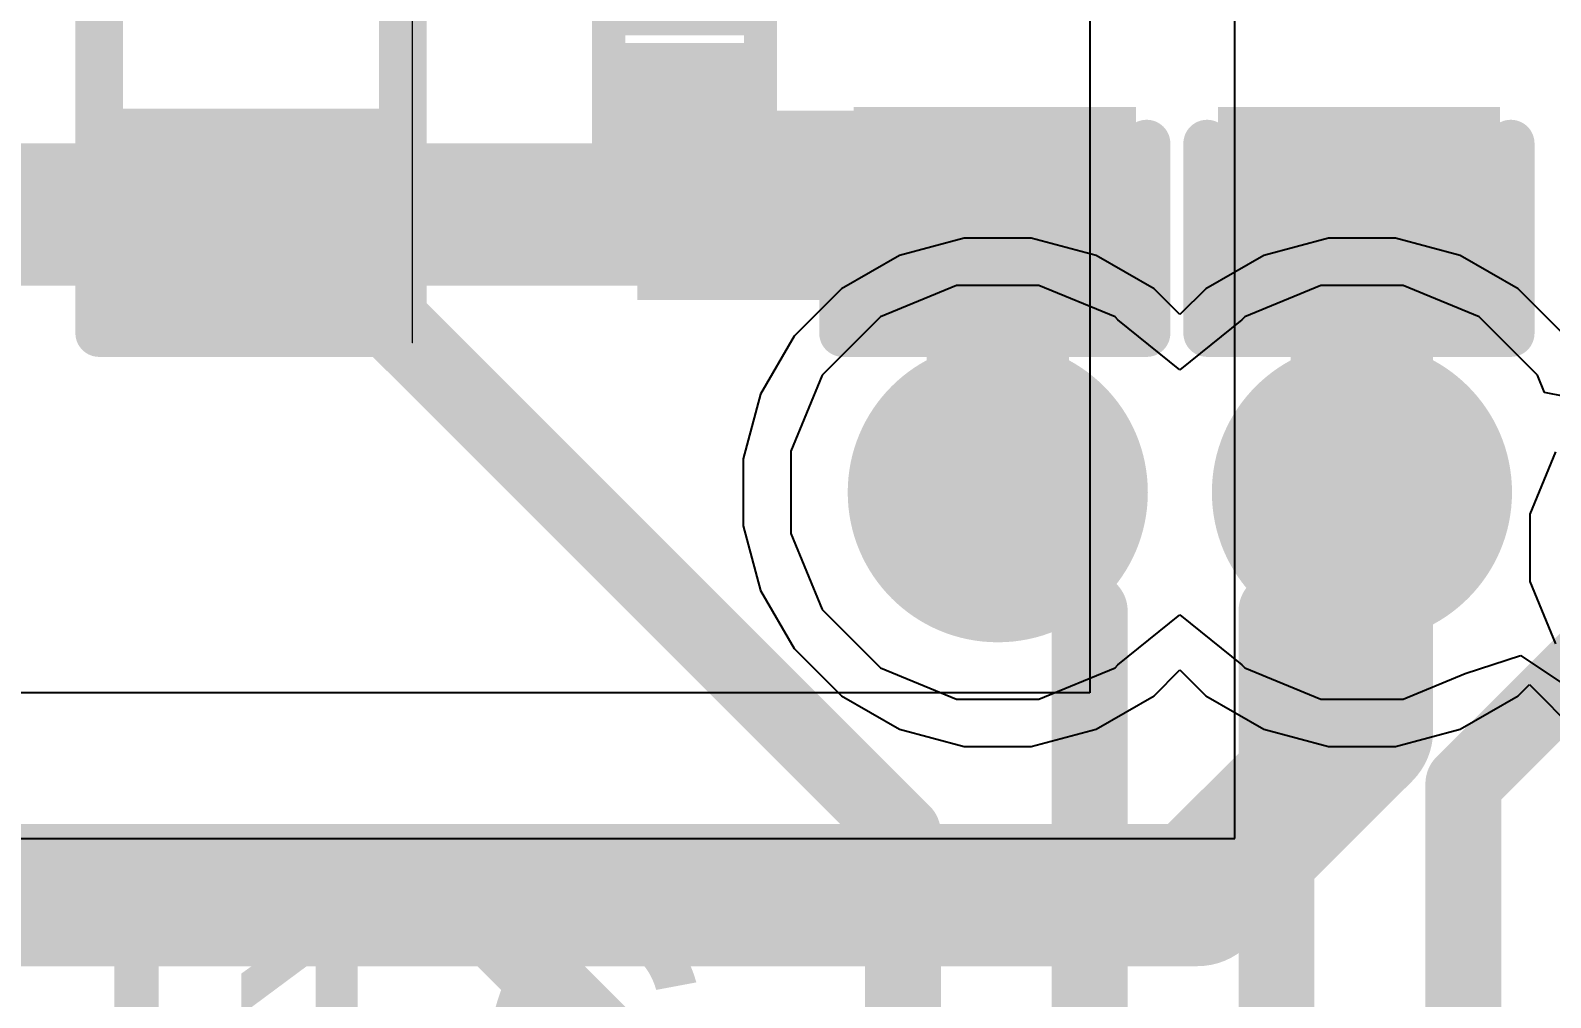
# Model space of a CAD drawing. Header units: inches. Extents: x 0 to 5379, y 0 to 5429.
# Drawn here: x 227.912 to 231.981, y 138.674 to 141.264 of the extents above; entities that cross this region are included whole.
import ezdxf

# ---------------------------------------------------------------- set-up
doc = ezdxf.new("R2010")
doc.units = ezdxf.units.IN
for name, color, linetype in [('Bottom Layer', 5, 'Continuous'), ('Bottom Overlay', 54, 'Continuous'), ('Bottom Paste', 16, 'Continuous'), ('Bottom Solder', 6, 'Continuous'), ('Drill Drawing', 1, 'Continuous'), ('GND01', 16, 'Continuous'), ('GND02', 76, 'Continuous'), ('PWR', 156, 'Continuous'), ('SIG 01', 90, 'Continuous'), ('Top Layer', 1, 'Continuous'), ('Top Overlay', 2, 'Continuous'), ('Top Paste', 8, 'Continuous'), ('Top Solder', 216, 'Continuous'), ('Via Holes', 16, 'Continuous')]:
    doc.layers.add(name, color=color, linetype=linetype)
doc.styles.add('Arial', font='', dxfattribs={"height": 0.2})
doc.styles.get('Arial').set_extended_font_data('Arial')

# ---------------------------------------------------------------- blocks, each defined once
blk = doc.blocks.new('R___0402_430')
at = {"layer": 'Top Layer'}
for points in [[(-0.6985, -0.3175), (-0.6985, 0.3175), (-0.2412999999999999, 0.3175), (-0.2413, -0.3175)], [(0.2412999999999999, -0.3175), (0.2413, 0.3175), (0.6985, 0.3175), (0.6985, -0.3175)]]:
    blk.add_hatch(color=1, dxfattribs=at).paths.add_polyline_path(points)
at = {"layer": 'Top Paste'}
for points in [[(-0.6985, -0.3175), (-0.6985, 0.3175), (-0.2412999999999999, 0.3175), (-0.2413, -0.3175)], [(0.2412999999999999, -0.3175), (0.2413, 0.3175), (0.6985, 0.3175), (0.6985, -0.3175)]]:
    blk.add_hatch(color=8, dxfattribs=at).paths.add_polyline_path(points)
at = {"layer": 'Top Solder'}
for points in [[(-0.75350116, -0.37250116), (-0.75350116, 0.37250116), (-0.1862988399999999, 0.37250116), (-0.18629884, -0.37250116)], [(0.1862988399999999, -0.37250116), (0.18629884, 0.37250116), (0.75350116, 0.37250116), (0.75350116, -0.37250116)]]:
    blk.add_hatch(color=216, dxfattribs=at).paths.add_polyline_path(points)
at = {"layer": 'Top Overlay'}
for points in [[(-0.7874, 0.4064, 0.127, 0.127, 0), (-0.7874, -0.4064, 0.127, 0.127, 0)], [(-0.7874, 0.4064, 0.127, 0.127, 0), (0.7874, 0.4064, 0.127, 0.127, 0)], [(0.7874, 0.4064, 0.127, 0.127, 0), (0.7874, -0.4064, 0.127, 0.127, 0)], [(-0.7874, -0.4064, 0.127, 0.127, 0), (0.7874, -0.4064, 0.127, 0.127, 0)], [(-0.8128, -0.4318, 0.0032258, 0.0032258, 0), (0.8128, -0.4318, 0.0032258, 0.0032258, 0)]]:
    blk.add_lwpolyline(points, format="xyseb", dxfattribs=at)
for points in [[(-0.8191499999999999, 0.4064, 0.0635, 0.0635, 1), (-0.7556499999999999, 0.4064, 0.0635, 0.0635, 1)], [(-0.8191499999999999, 0.4064, 0.0635, 0.0635, 1), (-0.7556499999999999, 0.4064, 0.0635, 0.0635, 1)], [(0.7556499999999999, 0.4064, 0.0635, 0.0635, 1), (0.8191499999999999, 0.4064, 0.0635, 0.0635, 1)], [(0.7556499999999999, 0.4064, 0.0635, 0.0635, 1), (0.8191499999999999, 0.4064, 0.0635, 0.0635, 1)], [(-0.8191499999999999, -0.4064, 0.0635, 0.0635, 1), (-0.7556499999999999, -0.4064, 0.0635, 0.0635, 1)], [(-0.8191499999999999, -0.4064, 0.0635, 0.0635, 1), (-0.7556499999999999, -0.4064, 0.0635, 0.0635, 1)], [(0.7556499999999999, -0.4064, 0.0635, 0.0635, 1), (0.8191499999999999, -0.4064, 0.0635, 0.0635, 1)], [(0.7556499999999999, -0.4064, 0.0635, 0.0635, 1), (0.8191499999999999, -0.4064, 0.0635, 0.0635, 1)], [(-0.81360518, -0.4318, 0.0016129, 0.0016129, 1), (-0.8119948199999999, -0.4318, 0.0016129, 0.0016129, 1)], [(0.8119948199999999, -0.4318, 0.0016129, 0.0016129, 1), (0.81360518, -0.4318, 0.0016129, 0.0016129, 1)]]:
    blk.add_lwpolyline(points, format="xyseb", close=True, dxfattribs=at)
blk = doc.blocks.new('DFN_2_0_3_0_6__864')
at = {"layer": 'Top Layer'}
for points in [[(-0.32999807, -0.12999974), (-0.32999807, 0.12999974), (-0.05999861000000001, 0.12999974), (-0.05999860999999997, -0.12999974)], [(0.06000115000000001, -0.12999974), (0.06000114999999998, 0.12999974), (0.33000061, 0.12999974), (0.33000061, -0.12999974)]]:
    blk.add_hatch(color=1, dxfattribs=at).paths.add_polyline_path(points)
at = {"layer": 'Top Paste'}
for points in [[(-0.32999807, -0.12999974), (-0.32999807, 0.12999974), (-0.05999861000000001, 0.12999974), (-0.05999860999999997, -0.12999974)], [(0.06000115000000001, -0.12999974), (0.06000114999999998, 0.12999974), (0.33000061, 0.12999974), (0.33000061, -0.12999974)]]:
    blk.add_hatch(color=8, dxfattribs=at).paths.add_polyline_path(points)
at = {"layer": 'Top Solder'}
for points in [[(-0.37999797, -0.17999964), (-0.37999797, 0.17999964), (-0.009998710000000037, 0.17999964), (-0.009998709999999963, -0.17999964)], [(0.01000125000000004, -0.17999964), (0.01000124999999996, 0.17999964), (0.38000051, 0.17999964), (0.38000051, -0.17999964)]]:
    blk.add_hatch(color=216, dxfattribs=at).paths.add_polyline_path(points)
at = {"layer": 'Top Overlay'}
for points in [[(-0.40639746, -0.2032, 0.08889999999999999, 0.08889999999999999, 0), (-0.40639746, 0.2032, 0.08889999999999999, 0.08889999999999999, 0)], [(0.4064, 0.2032, 0.08889999999999999, 0.08889999999999999, 0), (-0.40639746, 0.2032, 0.08889999999999999, 0.08889999999999999, 0)], [(0.4064, -0.2032, 0.08889999999999999, 0.08889999999999999, 0), (0.4064, 0.2032, 0.08889999999999999, 0.08889999999999999, 0)], [(0.4064, -0.2032, 0.08889999999999999, 0.08889999999999999, 0), (-0.40639746, -0.2032, 0.08889999999999999, 0.08889999999999999, 0)]]:
    blk.add_lwpolyline(points, format="xyseb", dxfattribs=at)
for points in [[(-0.42862246, 0.2032, 0.04445, 0.04445, 1), (-0.38417246, 0.2032, 0.04445, 0.04445, 1)], [(-0.42862246, 0.2032, 0.04445, 0.04445, 1), (-0.38417246, 0.2032, 0.04445, 0.04445, 1)], [(0.384175, 0.2032, 0.04445, 0.04445, 1), (0.428625, 0.2032, 0.04445, 0.04445, 1)], [(0.384175, 0.2032, 0.04445, 0.04445, 1), (0.428625, 0.2032, 0.04445, 0.04445, 1)], [(-0.42862246, -0.2032, 0.04445, 0.04445, 1), (-0.38417246, -0.2032, 0.04445, 0.04445, 1)], [(-0.42862246, -0.2032, 0.04445, 0.04445, 1), (-0.38417246, -0.2032, 0.04445, 0.04445, 1)], [(0.384175, -0.2032, 0.04445, 0.04445, 1), (0.428625, -0.2032, 0.04445, 0.04445, 1)], [(0.384175, -0.2032, 0.04445, 0.04445, 1), (0.428625, -0.2032, 0.04445, 0.04445, 1)]]:
    blk.add_lwpolyline(points, format="xyseb", close=True, dxfattribs=at)
blk = doc.blocks.new('C___0402_986')
at = {"layer": 'Top Layer'}
for points in [[(-0.6985, -0.3175), (-0.6985, 0.3174999999999999), (-0.2413000000000001, 0.3175), (-0.2412999999999999, -0.3174999999999999)], [(0.2413000000000001, -0.3175), (0.2412999999999999, 0.3174999999999999), (0.6985, 0.3175), (0.6985, -0.3174999999999999)]]:
    blk.add_hatch(color=1, dxfattribs=at).paths.add_polyline_path(points)
at = {"layer": 'Top Paste'}
for points in [[(-0.6985, -0.3175), (-0.6985, 0.3174999999999999), (-0.2413000000000001, 0.3175), (-0.2412999999999999, -0.3174999999999999)], [(0.2413000000000001, -0.3175), (0.2412999999999999, 0.3174999999999999), (0.6985, 0.3175), (0.6985, -0.3174999999999999)]]:
    blk.add_hatch(color=8, dxfattribs=at).paths.add_polyline_path(points)
at = {"layer": 'Top Solder'}
for points in [[(-0.7584998799999999, -0.3774998800000001), (-0.7584998799999999, 0.3774998799999999), (-0.1813001200000001, 0.3774998800000001), (-0.1813001199999999, -0.3774998799999999)], [(0.1813001200000001, -0.3774998800000001), (0.1813001199999999, 0.3774998799999999), (0.7584998799999999, 0.3774998800000001), (0.7584998799999999, -0.3774998799999999)]]:
    blk.add_hatch(color=216, dxfattribs=at).paths.add_polyline_path(points)
at = {"layer": 'Top Overlay'}
for points in [[(-0.2794, 0.4064, 0.127, 0.127, 0), (-0.7874, 0.4064, 0.127, 0.127, 0)], [(-0.7874, -0.4064, 0.127, 0.127, 0), (-0.7874, 0.4064, 0.127, 0.127, 0)], [(0.7874, 0.4064, 0.127, 0.127, 0), (0.2794, 0.4064, 0.127, 0.127, 0)], [(0.7874, -0.4064, 0.127, 0.127, 0), (0.7874, 0.4064, 0.127, 0.127, 0)], [(-0.2794, -0.4064, 0.127, 0.127, 0), (-0.7874, -0.4064, 0.127, 0.127, 0)], [(0.7874, -0.4064, 0.127, 0.127, 0), (0.2794, -0.4064, 0.127, 0.127, 0)]]:
    blk.add_lwpolyline(points, format="xyseb", dxfattribs=at)
for points in [[(-0.8191499999999999, 0.4064, 0.0635, 0.0635, 1), (-0.7556499999999999, 0.4064, 0.0635, 0.0635, 1)], [(-0.8191499999999999, 0.4064, 0.0635, 0.0635, 1), (-0.7556499999999999, 0.4064, 0.0635, 0.0635, 1)], [(-0.31115, 0.4064, 0.0635, 0.0635, 1), (-0.24765, 0.4064, 0.0635, 0.0635, 1)], [(0.24765, 0.4064, 0.0635, 0.0635, 1), (0.31115, 0.4064, 0.0635, 0.0635, 1)], [(0.7556499999999999, 0.4064, 0.0635, 0.0635, 1), (0.8191499999999999, 0.4064, 0.0635, 0.0635, 1)], [(0.7556499999999999, 0.4064, 0.0635, 0.0635, 1), (0.8191499999999999, 0.4064, 0.0635, 0.0635, 1)], [(-0.8191499999999999, -0.4064, 0.0635, 0.0635, 1), (-0.7556499999999999, -0.4064, 0.0635, 0.0635, 1)], [(-0.8191499999999999, -0.4064, 0.0635, 0.0635, 1), (-0.7556499999999999, -0.4064, 0.0635, 0.0635, 1)], [(-0.31115, -0.4064, 0.0635, 0.0635, 1), (-0.24765, -0.4064, 0.0635, 0.0635, 1)], [(0.24765, -0.4064, 0.0635, 0.0635, 1), (0.31115, -0.4064, 0.0635, 0.0635, 1)], [(0.7556499999999999, -0.4064, 0.0635, 0.0635, 1), (0.8191499999999999, -0.4064, 0.0635, 0.0635, 1)], [(0.7556499999999999, -0.4064, 0.0635, 0.0635, 1), (0.8191499999999999, -0.4064, 0.0635, 0.0635, 1)]]:
    blk.add_lwpolyline(points, format="xyseb", close=True, dxfattribs=at)
blk = doc.blocks.new('C___0402_B_987')
at = {"layer": 'Bottom Layer'}
for points in [[(-0.2413, 0.3175), (-0.2412999999999999, -0.3175), (-0.6985, -0.3175), (-0.6985, 0.3175)], [(0.6985, 0.3175), (0.6985, -0.3175), (0.2413, -0.3175), (0.2412999999999999, 0.3175)]]:
    blk.add_hatch(color=5, dxfattribs=at).paths.add_polyline_path(points)
at = {"layer": 'Bottom Paste'}
for points in [[(-0.2413, 0.3175), (-0.2412999999999999, -0.3175), (-0.6985, -0.3175), (-0.6985, 0.3175)], [(0.6985, 0.3175), (0.6985, -0.3175), (0.2413, -0.3175), (0.2412999999999999, 0.3175)]]:
    blk.add_hatch(color=16, dxfattribs=at).paths.add_polyline_path(points)
at = {"layer": 'Bottom Solder'}
for points in [[(-0.18130012, 0.37749988), (-0.18130012, -0.37749988), (-0.7584998799999999, -0.37749988), (-0.7584998799999999, 0.37749988)], [(0.7584998799999999, 0.37749988), (0.7584998799999999, -0.37749988), (0.18130012, -0.37749988), (0.18130012, 0.37749988)]]:
    blk.add_hatch(color=6, dxfattribs=at).paths.add_polyline_path(points)
at = {"layer": 'Bottom Overlay'}
for points in [[(-0.7874, -0.4064, 0.127, 0.127, 0), (-0.7874, 0.4064, 0.127, 0.127, 0)], [(-0.2794, 0.4064, 0.127, 0.127, 0), (-0.7874, 0.4064, 0.127, 0.127, 0)], [(0.7874, 0.4064, 0.127, 0.127, 0), (0.2794, 0.4064, 0.127, 0.127, 0)], [(0.7874, -0.4064, 0.127, 0.127, 0), (0.7874, 0.4064, 0.127, 0.127, 0)], [(-0.2794, -0.4064, 0.127, 0.127, 0), (-0.7874, -0.4064, 0.127, 0.127, 0)], [(0.7874, -0.4064, 0.127, 0.127, 0), (0.2794, -0.4064, 0.127, 0.127, 0)]]:
    blk.add_lwpolyline(points, format="xyseb", dxfattribs=at)
for points in [[(-0.8191499999999999, 0.4064, 0.0635, 0.0635, 1), (-0.7556499999999999, 0.4064, 0.0635, 0.0635, 1)], [(-0.8191499999999999, 0.4064, 0.0635, 0.0635, 1), (-0.7556499999999999, 0.4064, 0.0635, 0.0635, 1)], [(-0.31115, 0.4064, 0.0635, 0.0635, 1), (-0.24765, 0.4064, 0.0635, 0.0635, 1)], [(0.24765, 0.4064, 0.0635, 0.0635, 1), (0.31115, 0.4064, 0.0635, 0.0635, 1)], [(0.7556499999999999, 0.4064, 0.0635, 0.0635, 1), (0.8191499999999999, 0.4064, 0.0635, 0.0635, 1)], [(0.7556499999999999, 0.4064, 0.0635, 0.0635, 1), (0.8191499999999999, 0.4064, 0.0635, 0.0635, 1)], [(-0.8191499999999999, -0.4064, 0.0635, 0.0635, 1), (-0.7556499999999999, -0.4064, 0.0635, 0.0635, 1)], [(-0.8191499999999999, -0.4064, 0.0635, 0.0635, 1), (-0.7556499999999999, -0.4064, 0.0635, 0.0635, 1)], [(-0.31115, -0.4064, 0.0635, 0.0635, 1), (-0.24765, -0.4064, 0.0635, 0.0635, 1)], [(0.24765, -0.4064, 0.0635, 0.0635, 1), (0.31115, -0.4064, 0.0635, 0.0635, 1)], [(0.7556499999999999, -0.4064, 0.0635, 0.0635, 1), (0.8191499999999999, -0.4064, 0.0635, 0.0635, 1)], [(0.7556499999999999, -0.4064, 0.0635, 0.0635, 1), (0.8191499999999999, -0.4064, 0.0635, 0.0635, 1)]]:
    blk.add_lwpolyline(points, format="xyseb", close=True, dxfattribs=at)
blk = doc.blocks.new('C___0402_988')
at = {"layer": 'Top Layer'}
for points in [[(-0.6985, -0.3175), (-0.6985, 0.3174999999999999), (-0.2413000000000001, 0.3175), (-0.2412999999999999, -0.3174999999999999)], [(0.2413000000000001, -0.3175), (0.2412999999999999, 0.3174999999999999), (0.6985, 0.3175), (0.6985, -0.3174999999999999)]]:
    blk.add_hatch(color=1, dxfattribs=at).paths.add_polyline_path(points)
at = {"layer": 'Top Paste'}
for points in [[(-0.6985, -0.3175), (-0.6985, 0.3174999999999999), (-0.2413000000000001, 0.3175), (-0.2412999999999999, -0.3174999999999999)], [(0.2413000000000001, -0.3175), (0.2412999999999999, 0.3174999999999999), (0.6985, 0.3175), (0.6985, -0.3174999999999999)]]:
    blk.add_hatch(color=8, dxfattribs=at).paths.add_polyline_path(points)
at = {"layer": 'Top Solder'}
for points in [[(-0.7584998799999999, -0.3774998800000001), (-0.7584998799999999, 0.3774998799999999), (-0.1813001200000001, 0.3774998800000001), (-0.1813001199999999, -0.3774998799999999)], [(0.1813001200000001, -0.3774998800000001), (0.1813001199999999, 0.3774998799999999), (0.7584998799999999, 0.3774998800000001), (0.7584998799999999, -0.3774998799999999)]]:
    blk.add_hatch(color=216, dxfattribs=at).paths.add_polyline_path(points)
at = {"layer": 'Top Overlay'}
for points in [[(-0.2794, 0.4064, 0.127, 0.127, 0), (-0.7874, 0.4064, 0.127, 0.127, 0)], [(-0.7874, -0.4064, 0.127, 0.127, 0), (-0.7874, 0.4064, 0.127, 0.127, 0)], [(0.7874, 0.4064, 0.127, 0.127, 0), (0.2794, 0.4064, 0.127, 0.127, 0)], [(0.7874, -0.4064, 0.127, 0.127, 0), (0.7874, 0.4064, 0.127, 0.127, 0)], [(-0.2794, -0.4064, 0.127, 0.127, 0), (-0.7874, -0.4064, 0.127, 0.127, 0)], [(0.7874, -0.4064, 0.127, 0.127, 0), (0.2794, -0.4064, 0.127, 0.127, 0)]]:
    blk.add_lwpolyline(points, format="xyseb", dxfattribs=at)
for points in [[(-0.8191499999999999, 0.4064, 0.0635, 0.0635, 1), (-0.7556499999999999, 0.4064, 0.0635, 0.0635, 1)], [(-0.8191499999999999, 0.4064, 0.0635, 0.0635, 1), (-0.7556499999999999, 0.4064, 0.0635, 0.0635, 1)], [(-0.31115, 0.4064, 0.0635, 0.0635, 1), (-0.24765, 0.4064, 0.0635, 0.0635, 1)], [(0.24765, 0.4064, 0.0635, 0.0635, 1), (0.31115, 0.4064, 0.0635, 0.0635, 1)], [(0.7556499999999999, 0.4064, 0.0635, 0.0635, 1), (0.8191499999999999, 0.4064, 0.0635, 0.0635, 1)], [(0.7556499999999999, 0.4064, 0.0635, 0.0635, 1), (0.8191499999999999, 0.4064, 0.0635, 0.0635, 1)], [(-0.8191499999999999, -0.4064, 0.0635, 0.0635, 1), (-0.7556499999999999, -0.4064, 0.0635, 0.0635, 1)], [(-0.8191499999999999, -0.4064, 0.0635, 0.0635, 1), (-0.7556499999999999, -0.4064, 0.0635, 0.0635, 1)], [(-0.31115, -0.4064, 0.0635, 0.0635, 1), (-0.24765, -0.4064, 0.0635, 0.0635, 1)], [(0.24765, -0.4064, 0.0635, 0.0635, 1), (0.31115, -0.4064, 0.0635, 0.0635, 1)], [(0.7556499999999999, -0.4064, 0.0635, 0.0635, 1), (0.8191499999999999, -0.4064, 0.0635, 0.0635, 1)], [(0.7556499999999999, -0.4064, 0.0635, 0.0635, 1), (0.8191499999999999, -0.4064, 0.0635, 0.0635, 1)]]:
    blk.add_lwpolyline(points, format="xyseb", close=True, dxfattribs=at)
blk = doc.blocks.new('C___0402_B_989')
at = {"layer": 'Bottom Layer'}
for points in [[(-0.2413, 0.3175), (-0.2412999999999999, -0.3175), (-0.6985, -0.3175), (-0.6985, 0.3175)], [(0.6985, 0.3175), (0.6985, -0.3175), (0.2413, -0.3175), (0.2412999999999999, 0.3175)]]:
    blk.add_hatch(color=5, dxfattribs=at).paths.add_polyline_path(points)
at = {"layer": 'Bottom Paste'}
for points in [[(-0.2413, 0.3175), (-0.2412999999999999, -0.3175), (-0.6985, -0.3175), (-0.6985, 0.3175)], [(0.6985, 0.3175), (0.6985, -0.3175), (0.2413, -0.3175), (0.2412999999999999, 0.3175)]]:
    blk.add_hatch(color=16, dxfattribs=at).paths.add_polyline_path(points)
at = {"layer": 'Bottom Solder'}
for points in [[(-0.18130012, 0.37749988), (-0.18130012, -0.37749988), (-0.7584998799999999, -0.37749988), (-0.7584998799999999, 0.37749988)], [(0.7584998799999999, 0.37749988), (0.7584998799999999, -0.37749988), (0.18130012, -0.37749988), (0.18130012, 0.37749988)]]:
    blk.add_hatch(color=6, dxfattribs=at).paths.add_polyline_path(points)
at = {"layer": 'Bottom Overlay'}
for points in [[(-0.7874, -0.4064, 0.127, 0.127, 0), (-0.7874, 0.4064, 0.127, 0.127, 0)], [(-0.2794, 0.4064, 0.127, 0.127, 0), (-0.7874, 0.4064, 0.127, 0.127, 0)], [(0.7874, 0.4064, 0.127, 0.127, 0), (0.2794, 0.4064, 0.127, 0.127, 0)], [(0.7874, -0.4064, 0.127, 0.127, 0), (0.7874, 0.4064, 0.127, 0.127, 0)], [(-0.2794, -0.4064, 0.127, 0.127, 0), (-0.7874, -0.4064, 0.127, 0.127, 0)], [(0.7874, -0.4064, 0.127, 0.127, 0), (0.2794, -0.4064, 0.127, 0.127, 0)]]:
    blk.add_lwpolyline(points, format="xyseb", dxfattribs=at)
for points in [[(-0.8191499999999999, 0.4064, 0.0635, 0.0635, 1), (-0.7556499999999999, 0.4064, 0.0635, 0.0635, 1)], [(-0.8191499999999999, 0.4064, 0.0635, 0.0635, 1), (-0.7556499999999999, 0.4064, 0.0635, 0.0635, 1)], [(-0.31115, 0.4064, 0.0635, 0.0635, 1), (-0.24765, 0.4064, 0.0635, 0.0635, 1)], [(0.24765, 0.4064, 0.0635, 0.0635, 1), (0.31115, 0.4064, 0.0635, 0.0635, 1)], [(0.7556499999999999, 0.4064, 0.0635, 0.0635, 1), (0.8191499999999999, 0.4064, 0.0635, 0.0635, 1)], [(0.7556499999999999, 0.4064, 0.0635, 0.0635, 1), (0.8191499999999999, 0.4064, 0.0635, 0.0635, 1)], [(-0.8191499999999999, -0.4064, 0.0635, 0.0635, 1), (-0.7556499999999999, -0.4064, 0.0635, 0.0635, 1)], [(-0.8191499999999999, -0.4064, 0.0635, 0.0635, 1), (-0.7556499999999999, -0.4064, 0.0635, 0.0635, 1)], [(-0.31115, -0.4064, 0.0635, 0.0635, 1), (-0.24765, -0.4064, 0.0635, 0.0635, 1)], [(0.24765, -0.4064, 0.0635, 0.0635, 1), (0.31115, -0.4064, 0.0635, 0.0635, 1)], [(0.7556499999999999, -0.4064, 0.0635, 0.0635, 1), (0.8191499999999999, -0.4064, 0.0635, 0.0635, 1)], [(0.7556499999999999, -0.4064, 0.0635, 0.0635, 1), (0.8191499999999999, -0.4064, 0.0635, 0.0635, 1)]]:
    blk.add_lwpolyline(points, format="xyseb", close=True, dxfattribs=at)

msp = doc.modelspace()

# ---------------------------------------------------------------- hatches: boundary and pattern name
at = {"layer": 'Bottom Layer'}
h = msp.add_hatch(color=5, dxfattribs=at)
edge = h.paths.add_edge_path()
edge.add_arc((230.50127128, 140.02713422), 0.2999994, 0, 360)
h = msp.add_hatch(color=5, dxfattribs=at)
edge = h.paths.add_edge_path()
edge.add_arc((231.47586928, 140.02713422), 0.2999994, 0, 360)
at = {"layer": 'Bottom Solder'}
h = msp.add_hatch(color=6, dxfattribs=at)
edge = h.paths.add_edge_path()
edge.add_arc((230.50127128, 140.02713422), 0.4015993999999999, 0, 360)
h = msp.add_hatch(color=6, dxfattribs=at)
edge = h.paths.add_edge_path()
edge.add_arc((231.47586928, 140.02713422), 0.4015993999999999, 0, 360)
at = {"layer": 'GND01'}
h = msp.add_hatch(color=16, dxfattribs=at)
edge = h.paths.add_edge_path()
edge.add_arc((230.50127128, 140.02713422), 0.2999994, 0, 360)
h = msp.add_hatch(color=16, dxfattribs=at)
edge = h.paths.add_edge_path()
edge.add_arc((231.47586928, 140.02713422), 0.2999994, 0, 360)
at = {"layer": 'GND02'}
h = msp.add_hatch(color=76, dxfattribs=at)
edge = h.paths.add_edge_path()
edge.add_arc((230.50127128, 140.02713422), 0.2999994, 0, 360)
h = msp.add_hatch(color=76, dxfattribs=at)
edge = h.paths.add_edge_path()
edge.add_arc((231.47586928, 140.02713422), 0.2999994, 0, 360)
at = {"layer": 'PWR'}
h = msp.add_hatch(color=156, dxfattribs=at)
edge = h.paths.add_edge_path()
edge.add_arc((230.50127128, 140.02713422), 0.2999994, 0, 360)
h = msp.add_hatch(color=156, dxfattribs=at)
edge = h.paths.add_edge_path()
edge.add_arc((231.47586928, 140.02713422), 0.2999994, 0, 360)
at = {"layer": 'SIG 01'}
h = msp.add_hatch(color=90, dxfattribs=at)
edge = h.paths.add_edge_path()
edge.add_arc((230.50127128, 140.02713422), 0.2999994, 0, 360)
h = msp.add_hatch(color=90, dxfattribs=at)
edge = h.paths.add_edge_path()
edge.add_arc((231.47586928, 140.02713422), 0.2999994, 0, 360)
at = {"layer": 'Top Layer'}
msp.add_hatch(color=1, dxfattribs=at).paths.add_polyline_path([(230.8107779, 141.04902194), (229.53706442, 141.04902194), (229.53706442, 140.54222082), (230.8107779, 140.54222082)])
h = msp.add_hatch(color=1, dxfattribs=at)
edge = h.paths.add_edge_path()
edge.add_arc((230.50127128, 140.02713422), 0.2999994, 0, 360)
h = msp.add_hatch(color=1, dxfattribs=at)
edge = h.paths.add_edge_path()
edge.add_arc((231.47586928, 140.02713422), 0.2999994, 0, 360)
at = {"layer": 'Top Solder'}
h = msp.add_hatch(color=216, dxfattribs=at)
edge = h.paths.add_edge_path()
edge.add_arc((230.50127128, 140.02713422), 0.4015993999999999, 0, 360)
h = msp.add_hatch(color=216, dxfattribs=at)
edge = h.paths.add_edge_path()
edge.add_arc((231.47586928, 140.02713422), 0.4015993999999999, 0, 360)
at = {"layer": 'Via Holes'}
h = msp.add_hatch(color=7, dxfattribs=at)
edge = h.paths.add_edge_path()
edge.add_arc((230.50127128, 140.02713422), 0.1499997, 0, 360)
h = msp.add_hatch(color=7, dxfattribs=at)
edge = h.paths.add_edge_path()
edge.add_arc((231.47586928, 140.02713422), 0.1499997, 0, 360)

# ---------------------------------------------------------------- linework, layer by layer
at = {"layer": 'Bottom Layer'}
for points in [[(226.84137512, 140.77081828, 0.3809999999999999, 0.3809999999999999, 0), (230.49327282, 140.77081828, 0.3809999999999999, 0.3809999999999999, 0)], [(230.50127128, 140.02713422, 0.3809999999999999, 0.3809999999999999, 0), (230.50127128, 140.76281982, 0.3809999999999999, 0.3809999999999999, 0)], [(231.47586928, 140.02713422, 0.3809999999999999, 0.3809999999999999, 0), (231.47586928, 140.76281982, 0.3809999999999999, 0.3809999999999999, 0)], [(231.46787082, 140.77081828, 0.2032, 0.2032, 0), (231.47586928, 140.76281982, 0.2032, 0.2032, 0)], [(231.47586928, 139.38861378, 0.3809999999999999, 0.3809999999999999, 0), (231.47586928, 140.02713422, 0.3809999999999999, 0.3809999999999999, 0)], [(231.03594128, 138.94868578, 0.3809999999999999, 0.3809999999999999, 0), (231.47586928, 139.38861378, 0.3809999999999999, 0.3809999999999999, 0)], [(227.28952002, 138.94868578, 0.3809999999999999, 0.3809999999999999, 0), (231.03594128, 138.94868578, 0.3809999999999999, 0.3809999999999999, 0)]]:
    msp.add_lwpolyline(points, format="xyseb", dxfattribs=at)
for points in [[(230.39802282, 140.77081828, 0.1905, 0.1905, 1), (230.58852282, 140.77081828, 0.1905, 0.1905, 1)], [(230.40602128, 140.76281982, 0.1905, 0.1905, 1), (230.59652128, 140.76281982, 0.1905, 0.1905, 1)], [(231.38061928, 140.76281982, 0.1905, 0.1905, 1), (231.57111928, 140.76281982, 0.1905, 0.1905, 1)], [(231.41707082, 140.77081828, 0.1016, 0.1016, 1), (231.51867082, 140.77081828, 0.1016, 0.1016, 1)], [(231.42506928, 140.76281982, 0.1016, 0.1016, 1), (231.52666928, 140.76281982, 0.1016, 0.1016, 1)], [(230.40602128, 140.02713422, 0.1905, 0.1905, 1), (230.59652128, 140.02713422, 0.1905, 0.1905, 1)], [(231.38061928, 140.02713422, 0.1905, 0.1905, 1), (231.57111928, 140.02713422, 0.1905, 0.1905, 1)], [(231.38061928, 140.02713422, 0.1905, 0.1905, 1), (231.57111928, 140.02713422, 0.1905, 0.1905, 1)], [(231.38061928, 139.38861378, 0.1905, 0.1905, 1), (231.57111928, 139.38861378, 0.1905, 0.1905, 1)], [(231.38061928, 139.38861378, 0.1905, 0.1905, 1), (231.57111928, 139.38861378, 0.1905, 0.1905, 1)], [(230.94069128, 138.94868578, 0.1905, 0.1905, 1), (231.13119128, 138.94868578, 0.1905, 0.1905, 1)], [(230.94069128, 138.94868578, 0.1905, 0.1905, 1), (231.13119128, 138.94868578, 0.1905, 0.1905, 1)]]:
    msp.add_lwpolyline(points, format="xyseb", close=True, dxfattribs=at)
at = {"layer": 'Drill Drawing'}
for points in [[(230.24727128, 140.15413422, 0.0508, 0.0508, 0), (230.24727128, 140.28113422, 0.0508, 0.0508, 0)], [(230.24727128, 140.28113422, 0.0508, 0.0508, 0), (230.37427128, 140.28113422, 0.0508, 0.0508, 0)], [(230.37427128, 140.28113422, 0.0508, 0.0508, 0), (230.50127128, 140.15413422, 0.0508, 0.0508, 0)], [(230.50127128, 140.15413422, 0.0508, 0.0508, 0), (230.62827128, 140.28113422, 0.0508, 0.0508, 0)], [(230.62827128, 140.28113422, 0.0508, 0.0508, 0), (230.75527128, 140.28113422, 0.0508, 0.0508, 0)], [(230.75527128, 140.15413422, 0.0508, 0.0508, 0), (230.75527128, 140.28113422, 0.0508, 0.0508, 0)], [(231.22186928, 140.15413422, 0.0508, 0.0508, 0), (231.22186928, 140.28113422, 0.0508, 0.0508, 0)], [(231.22186928, 140.28113422, 0.0508, 0.0508, 0), (231.34886928, 140.28113422, 0.0508, 0.0508, 0)], [(231.34886928, 140.28113422, 0.0508, 0.0508, 0), (231.47586928, 140.15413422, 0.0508, 0.0508, 0)], [(231.47586928, 140.15413422, 0.0508, 0.0508, 0), (231.60286928, 140.28113422, 0.0508, 0.0508, 0)], [(231.60286928, 140.28113422, 0.0508, 0.0508, 0), (231.72986928, 140.28113422, 0.0508, 0.0508, 0)], [(231.72986928, 140.15413422, 0.0508, 0.0508, 0), (231.72986928, 140.28113422, 0.0508, 0.0508, 0)], [(230.24727128, 140.15413422, 0.0508, 0.0508, 0), (230.37427128, 140.02713422, 0.0508, 0.0508, 0)], [(230.62827128, 140.02713422, 0.0508, 0.0508, 0), (230.75527128, 140.15413422, 0.0508, 0.0508, 0)], [(231.22186928, 140.15413422, 0.0508, 0.0508, 0), (231.34886928, 140.02713422, 0.0508, 0.0508, 0)], [(231.60286928, 140.02713422, 0.0508, 0.0508, 0), (231.72986928, 140.15413422, 0.0508, 0.0508, 0)], [(230.24727128, 139.90013422, 0.0508, 0.0508, 0), (230.37427128, 140.02713422, 0.0508, 0.0508, 0)], [(230.62827128, 140.02713422, 0.0508, 0.0508, 0), (230.75527128, 139.90013422, 0.0508, 0.0508, 0)], [(231.22186928, 139.90013422, 0.0508, 0.0508, 0), (231.34886928, 140.02713422, 0.0508, 0.0508, 0)], [(231.60286928, 140.02713422, 0.0508, 0.0508, 0), (231.72986928, 139.90013422, 0.0508, 0.0508, 0)], [(230.24727128, 139.77313422, 0.0508, 0.0508, 0), (230.24727128, 139.90013422, 0.0508, 0.0508, 0)], [(230.37427128, 139.77313422, 0.0508, 0.0508, 0), (230.50127128, 139.90013422, 0.0508, 0.0508, 0)], [(230.50127128, 139.90013422, 0.0508, 0.0508, 0), (230.62827128, 139.77313422, 0.0508, 0.0508, 0)], [(230.75527128, 139.77313422, 0.0508, 0.0508, 0), (230.75527128, 139.90013422, 0.0508, 0.0508, 0)], [(231.22186928, 139.77313422, 0.0508, 0.0508, 0), (231.22186928, 139.90013422, 0.0508, 0.0508, 0)], [(231.34886928, 139.77313422, 0.0508, 0.0508, 0), (231.47586928, 139.90013422, 0.0508, 0.0508, 0)], [(231.47586928, 139.90013422, 0.0508, 0.0508, 0), (231.60286928, 139.77313422, 0.0508, 0.0508, 0)], [(231.72986928, 139.77313422, 0.0508, 0.0508, 0), (231.72986928, 139.90013422, 0.0508, 0.0508, 0)], [(230.24727128, 139.77313422, 0.0508, 0.0508, 0), (230.37427128, 139.77313422, 0.0508, 0.0508, 0)], [(230.62827128, 139.77313422, 0.0508, 0.0508, 0), (230.75527128, 139.77313422, 0.0508, 0.0508, 0)], [(231.22186928, 139.77313422, 0.0508, 0.0508, 0), (231.34886928, 139.77313422, 0.0508, 0.0508, 0)], [(231.60286928, 139.77313422, 0.0508, 0.0508, 0), (231.72986928, 139.77313422, 0.0508, 0.0508, 0)]]:
    msp.add_lwpolyline(points, format="xyseb", dxfattribs=at)
for points in [[(230.23457128, 140.28113422, 0.0254, 0.0254, 1), (230.25997128, 140.28113422, 0.0254, 0.0254, 1)], [(230.23457128, 140.28113422, 0.0254, 0.0254, 1), (230.25997128, 140.28113422, 0.0254, 0.0254, 1)], [(230.36157128, 140.28113422, 0.0254, 0.0254, 1), (230.38697128, 140.28113422, 0.0254, 0.0254, 1)], [(230.36157128, 140.28113422, 0.0254, 0.0254, 1), (230.38697128, 140.28113422, 0.0254, 0.0254, 1)], [(230.61557128, 140.28113422, 0.0254, 0.0254, 1), (230.64097128, 140.28113422, 0.0254, 0.0254, 1)], [(230.61557128, 140.28113422, 0.0254, 0.0254, 1), (230.64097128, 140.28113422, 0.0254, 0.0254, 1)], [(230.74257128, 140.28113422, 0.0254, 0.0254, 1), (230.76797128, 140.28113422, 0.0254, 0.0254, 1)], [(230.74257128, 140.28113422, 0.0254, 0.0254, 1), (230.76797128, 140.28113422, 0.0254, 0.0254, 1)], [(231.20916928, 140.28113422, 0.0254, 0.0254, 1), (231.23456928, 140.28113422, 0.0254, 0.0254, 1)], [(231.20916928, 140.28113422, 0.0254, 0.0254, 1), (231.23456928, 140.28113422, 0.0254, 0.0254, 1)], [(231.33616928, 140.28113422, 0.0254, 0.0254, 1), (231.36156928, 140.28113422, 0.0254, 0.0254, 1)], [(231.33616928, 140.28113422, 0.0254, 0.0254, 1), (231.36156928, 140.28113422, 0.0254, 0.0254, 1)], [(231.59016928, 140.28113422, 0.0254, 0.0254, 1), (231.61556928, 140.28113422, 0.0254, 0.0254, 1)], [(231.59016928, 140.28113422, 0.0254, 0.0254, 1), (231.61556928, 140.28113422, 0.0254, 0.0254, 1)], [(231.71716928, 140.28113422, 0.0254, 0.0254, 1), (231.74256928, 140.28113422, 0.0254, 0.0254, 1)], [(231.71716928, 140.28113422, 0.0254, 0.0254, 1), (231.74256928, 140.28113422, 0.0254, 0.0254, 1)], [(230.23457128, 140.15413422, 0.0254, 0.0254, 1), (230.25997128, 140.15413422, 0.0254, 0.0254, 1)], [(230.23457128, 140.15413422, 0.0254, 0.0254, 1), (230.25997128, 140.15413422, 0.0254, 0.0254, 1)], [(230.48857128, 140.15413422, 0.0254, 0.0254, 1), (230.51397128, 140.15413422, 0.0254, 0.0254, 1)], [(230.48857128, 140.15413422, 0.0254, 0.0254, 1), (230.51397128, 140.15413422, 0.0254, 0.0254, 1)], [(230.74257128, 140.15413422, 0.0254, 0.0254, 1), (230.76797128, 140.15413422, 0.0254, 0.0254, 1)], [(230.74257128, 140.15413422, 0.0254, 0.0254, 1), (230.76797128, 140.15413422, 0.0254, 0.0254, 1)], [(231.20916928, 140.15413422, 0.0254, 0.0254, 1), (231.23456928, 140.15413422, 0.0254, 0.0254, 1)], [(231.20916928, 140.15413422, 0.0254, 0.0254, 1), (231.23456928, 140.15413422, 0.0254, 0.0254, 1)], [(231.46316928, 140.15413422, 0.0254, 0.0254, 1), (231.48856928, 140.15413422, 0.0254, 0.0254, 1)], [(231.46316928, 140.15413422, 0.0254, 0.0254, 1), (231.48856928, 140.15413422, 0.0254, 0.0254, 1)], [(231.71716928, 140.15413422, 0.0254, 0.0254, 1), (231.74256928, 140.15413422, 0.0254, 0.0254, 1)], [(231.71716928, 140.15413422, 0.0254, 0.0254, 1), (231.74256928, 140.15413422, 0.0254, 0.0254, 1)], [(230.36157128, 140.02713422, 0.0254, 0.0254, 1), (230.38697128, 140.02713422, 0.0254, 0.0254, 1)], [(230.36157128, 140.02713422, 0.0254, 0.0254, 1), (230.38697128, 140.02713422, 0.0254, 0.0254, 1)], [(230.61557128, 140.02713422, 0.0254, 0.0254, 1), (230.64097128, 140.02713422, 0.0254, 0.0254, 1)], [(230.61557128, 140.02713422, 0.0254, 0.0254, 1), (230.64097128, 140.02713422, 0.0254, 0.0254, 1)], [(231.33616928, 140.02713422, 0.0254, 0.0254, 1), (231.36156928, 140.02713422, 0.0254, 0.0254, 1)], [(231.33616928, 140.02713422, 0.0254, 0.0254, 1), (231.36156928, 140.02713422, 0.0254, 0.0254, 1)], [(231.59016928, 140.02713422, 0.0254, 0.0254, 1), (231.61556928, 140.02713422, 0.0254, 0.0254, 1)], [(231.59016928, 140.02713422, 0.0254, 0.0254, 1), (231.61556928, 140.02713422, 0.0254, 0.0254, 1)], [(230.23457128, 139.90013422, 0.0254, 0.0254, 1), (230.25997128, 139.90013422, 0.0254, 0.0254, 1)], [(230.23457128, 139.90013422, 0.0254, 0.0254, 1), (230.25997128, 139.90013422, 0.0254, 0.0254, 1)], [(230.48857128, 139.90013422, 0.0254, 0.0254, 1), (230.51397128, 139.90013422, 0.0254, 0.0254, 1)], [(230.48857128, 139.90013422, 0.0254, 0.0254, 1), (230.51397128, 139.90013422, 0.0254, 0.0254, 1)], [(230.74257128, 139.90013422, 0.0254, 0.0254, 1), (230.76797128, 139.90013422, 0.0254, 0.0254, 1)], [(230.74257128, 139.90013422, 0.0254, 0.0254, 1), (230.76797128, 139.90013422, 0.0254, 0.0254, 1)], [(231.20916928, 139.90013422, 0.0254, 0.0254, 1), (231.23456928, 139.90013422, 0.0254, 0.0254, 1)], [(231.20916928, 139.90013422, 0.0254, 0.0254, 1), (231.23456928, 139.90013422, 0.0254, 0.0254, 1)], [(231.46316928, 139.90013422, 0.0254, 0.0254, 1), (231.48856928, 139.90013422, 0.0254, 0.0254, 1)], [(231.46316928, 139.90013422, 0.0254, 0.0254, 1), (231.48856928, 139.90013422, 0.0254, 0.0254, 1)], [(231.71716928, 139.90013422, 0.0254, 0.0254, 1), (231.74256928, 139.90013422, 0.0254, 0.0254, 1)], [(231.71716928, 139.90013422, 0.0254, 0.0254, 1), (231.74256928, 139.90013422, 0.0254, 0.0254, 1)], [(230.23457128, 139.77313422, 0.0254, 0.0254, 1), (230.25997128, 139.77313422, 0.0254, 0.0254, 1)], [(230.23457128, 139.77313422, 0.0254, 0.0254, 1), (230.25997128, 139.77313422, 0.0254, 0.0254, 1)], [(230.36157128, 139.77313422, 0.0254, 0.0254, 1), (230.38697128, 139.77313422, 0.0254, 0.0254, 1)], [(230.36157128, 139.77313422, 0.0254, 0.0254, 1), (230.38697128, 139.77313422, 0.0254, 0.0254, 1)], [(230.61557128, 139.77313422, 0.0254, 0.0254, 1), (230.64097128, 139.77313422, 0.0254, 0.0254, 1)], [(230.61557128, 139.77313422, 0.0254, 0.0254, 1), (230.64097128, 139.77313422, 0.0254, 0.0254, 1)], [(230.74257128, 139.77313422, 0.0254, 0.0254, 1), (230.76797128, 139.77313422, 0.0254, 0.0254, 1)], [(230.74257128, 139.77313422, 0.0254, 0.0254, 1), (230.76797128, 139.77313422, 0.0254, 0.0254, 1)], [(231.20916928, 139.77313422, 0.0254, 0.0254, 1), (231.23456928, 139.77313422, 0.0254, 0.0254, 1)], [(231.20916928, 139.77313422, 0.0254, 0.0254, 1), (231.23456928, 139.77313422, 0.0254, 0.0254, 1)], [(231.33616928, 139.77313422, 0.0254, 0.0254, 1), (231.36156928, 139.77313422, 0.0254, 0.0254, 1)], [(231.33616928, 139.77313422, 0.0254, 0.0254, 1), (231.36156928, 139.77313422, 0.0254, 0.0254, 1)], [(231.59016928, 139.77313422, 0.0254, 0.0254, 1), (231.61556928, 139.77313422, 0.0254, 0.0254, 1)], [(231.59016928, 139.77313422, 0.0254, 0.0254, 1), (231.61556928, 139.77313422, 0.0254, 0.0254, 1)], [(231.71716928, 139.77313422, 0.0254, 0.0254, 1), (231.74256928, 139.77313422, 0.0254, 0.0254, 1)], [(231.71716928, 139.77313422, 0.0254, 0.0254, 1), (231.74256928, 139.77313422, 0.0254, 0.0254, 1)]]:
    msp.add_lwpolyline(points, format="xyseb", close=True, dxfattribs=at)
at = {"layer": 'GND01'}
for p, q in [((230.39107338, 140.58113362), (230.18745682, 140.49679292)), ((230.61146918, 140.58113362), (230.39107338, 140.58113362)), ((230.81508574, 140.49679292), (230.61146918, 140.58113362)), ((231.36567138, 140.58113362), (231.16205482, 140.49679292)), ((231.58606718, 140.58113362), (231.36567138, 140.58113362)), ((231.78968374, 140.49679292), (231.58606718, 140.58113362)), ((230.18745682, 140.49679292), (230.03161258, 140.34094868)), ((230.82263462, 140.48924404), (230.81508574, 140.49679292)), ((230.98857028, 140.35520062), (230.82263462, 140.48924404)), ((231.15450594, 140.48924404), (230.98857028, 140.35520062)), ((231.16205482, 140.49679292), (231.15450594, 140.48924404)), ((231.94552798, 140.34094868), (231.78968374, 140.49679292)), ((230.03161258, 140.34094868), (229.94727188, 140.13733212)), ((231.96468466, 140.29470036), (231.94552798, 140.34094868)), ((232.12192082, 140.2634228), (231.96468466, 140.29470036)), ((229.94727188, 140.13733212), (229.94727188, 139.91693632)), ((229.94727188, 139.91693632), (230.03161258, 139.71331976)), ((230.03161258, 139.71331976), (230.18745682, 139.55747552)), ((230.82263462, 139.5650244), (230.98857028, 139.69906782)), ((230.98857028, 139.69906782), (231.15450594, 139.5650244)), ((231.75217556, 139.54193834), (231.90040742, 139.59058696)), ((231.90040742, 139.59058696), (232.13559872, 139.4334651)), ((230.18745682, 139.55747552), (230.39107338, 139.47313482)), ((230.61146918, 139.47313482), (230.81508574, 139.55747552)), ((230.81508574, 139.55747552), (230.82263462, 139.5650244)), ((231.15450594, 139.5650244), (231.16205482, 139.55747552)), ((231.16205482, 139.55747552), (231.36567138, 139.47313482)), ((231.58606718, 139.47313482), (231.75217556, 139.54193834)), ((230.39107338, 139.47313482), (230.61146918, 139.47313482)), ((231.36567138, 139.47313482), (231.58606718, 139.47313482))]:
    msp.add_line(p, q, dxfattribs=at)
at = {"layer": 'GND02'}
for p, q in [((230.39107338, 140.58113362), (230.18745682, 140.49679292)), ((230.61146918, 140.58113362), (230.39107338, 140.58113362)), ((230.81508574, 140.49679292), (230.61146918, 140.58113362)), ((231.36567138, 140.58113362), (231.16205482, 140.49679292)), ((231.58606718, 140.58113362), (231.36567138, 140.58113362)), ((231.78968374, 140.49679292), (231.58606718, 140.58113362)), ((230.18745682, 140.49679292), (230.03161258, 140.34094868)), ((230.82263462, 140.48924404), (230.81508574, 140.49679292)), ((230.98857028, 140.35520062), (230.82263462, 140.48924404)), ((231.15450594, 140.48924404), (230.98857028, 140.35520062)), ((231.16205482, 140.49679292), (231.15450594, 140.48924404)), ((231.94552798, 140.34094868), (231.78968374, 140.49679292)), ((230.03161258, 140.34094868), (229.94727188, 140.13733212)), ((231.96468466, 140.29470036), (231.94552798, 140.34094868)), ((232.12192082, 140.2634228), (231.96468466, 140.29470036)), ((229.94727188, 140.13733212), (229.94727188, 139.91693632)), ((229.94727188, 139.91693632), (230.03161258, 139.71331976)), ((230.03161258, 139.71331976), (230.18745682, 139.55747552)), ((230.82263462, 139.5650244), (230.98857028, 139.69906782)), ((230.98857028, 139.69906782), (231.15450594, 139.5650244)), ((231.75217556, 139.54193834), (231.90040742, 139.59058696)), ((231.90040742, 139.59058696), (232.13559872, 139.4334651)), ((230.18745682, 139.55747552), (230.39107338, 139.47313482)), ((230.61146918, 139.47313482), (230.81508574, 139.55747552)), ((230.81508574, 139.55747552), (230.82263462, 139.5650244)), ((231.15450594, 139.5650244), (231.16205482, 139.55747552)), ((231.16205482, 139.55747552), (231.36567138, 139.47313482)), ((231.58606718, 139.47313482), (231.75217556, 139.54193834)), ((230.39107338, 139.47313482), (230.61146918, 139.47313482)), ((231.36567138, 139.47313482), (231.58606718, 139.47313482))]:
    msp.add_line(p, q, dxfattribs=at)
at = {"layer": 'PWR'}
for p, q in [((230.74745316, 141.62533016), (230.74745316, 139.49053128)), ((231.13591822, 139.10025774), (231.13591822, 141.65754498)), ((231.99420454, 140.13570906), (231.9250886, 139.9688463)), ((231.9250886, 139.9688463), (231.9250886, 139.78823198)), ((231.9250886, 139.78823198), (231.99420454, 139.62136922)), ((230.74745316, 139.49053128), (227.21986052, 139.49053128)), ((226.83139546, 139.10025774), (231.13591822, 139.10025774))]:
    msp.add_line(p, q, dxfattribs=at)
at = {"layer": 'SIG 01'}
for p, q in [((230.4116169, 140.70813362), (230.2384143, 140.66172528)), ((230.59092566, 140.70813362), (230.4116169, 140.70813362)), ((230.76412826, 140.66172528), (230.59092566, 140.70813362)), ((231.3862149, 140.70813362), (231.2130123, 140.66172528)), ((231.56552366, 140.70813362), (231.3862149, 140.70813362)), ((231.73872626, 140.66172528), (231.56552366, 140.70813362)), ((230.2384143, 140.66172528), (230.08312632, 140.5720709)), ((230.91941624, 140.5720709), (230.76412826, 140.66172528)), ((231.2130123, 140.66172528), (231.05772432, 140.5720709)), ((231.89401424, 140.5720709), (231.73872626, 140.66172528)), ((230.08312632, 140.5720709), (229.9563346, 140.44527918)), ((230.98857028, 140.50291686), (230.91941624, 140.5720709)), ((231.05772432, 140.5720709), (230.98857028, 140.50291686)), ((232.02080596, 140.44527918), (231.89401424, 140.5720709)), ((229.9563346, 140.44527918), (229.86668022, 140.2899912)), ((229.86668022, 140.2899912), (229.82027188, 140.1167886)), ((229.82027188, 140.1167886), (229.82027188, 139.93747984)), ((229.82027188, 139.93747984), (229.86668022, 139.76427724)), ((229.86668022, 139.76427724), (229.9563346, 139.60898926)), ((229.9563346, 139.60898926), (230.08312632, 139.48219754)), ((230.91941624, 139.48219754), (230.98857028, 139.55135158)), ((230.98857028, 139.55135158), (231.05772432, 139.48219754)), ((231.89401424, 139.48219754), (231.9238948, 139.5120781)), ((231.9238948, 139.5120781), (232.04997786, 139.3859925)), ((230.08312632, 139.48219754), (230.2384143, 139.39254316)), ((230.76412826, 139.39254316), (230.91941624, 139.48219754)), ((231.05772432, 139.48219754), (231.2130123, 139.39254316)), ((231.73872626, 139.39254316), (231.89401424, 139.48219754)), ((230.2384143, 139.39254316), (230.4116169, 139.34613482)), ((230.59092566, 139.34613482), (230.76412826, 139.39254316)), ((231.2130123, 139.39254316), (231.3862149, 139.34613482)), ((231.56552366, 139.34613482), (231.73872626, 139.39254316)), ((230.4116169, 139.34613482), (230.59092566, 139.34613482)), ((231.3862149, 139.34613482), (231.56552366, 139.34613482))]:
    msp.add_line(p, q, dxfattribs=at)
at = {"layer": 'Top Layer'}
for points in [[(228.51067074, 140.77081828, 0.2032, 0.2032, 0), (228.59157228, 140.77081828, 0.2032, 0.2032, 0)], [(228.59157228, 140.77081828, 0.2032, 0.2032, 0), (228.94948876, 140.4129018, 0.2032, 0.2032, 0)], [(230.50127128, 140.04453068, 0.2032, 0.2032, 0), (230.50127128, 140.77081828, 0.2032, 0.2032, 0)], [(231.47586928, 140.02713422, 0.2032, 0.2032, 0), (231.47586928, 140.77081828, 0.2032, 0.2032, 0)], [(228.94948876, 140.4129018, 0.2032, 0.2032, 0), (228.9494913, 140.4129018, 0.2032, 0.2032, 0)], [(228.9494913, 140.4129018, 0.2032, 0.2032, 0), (230.24727128, 139.11512182, 0.2032, 0.2032, 0)], [(231.47586928, 139.9383028, 0.2032, 0.2032, 0), (231.47586928, 140.02713422, 0.2032, 0.2032, 0)], [(230.50127128, 139.9557018, 0.2032, 0.2032, 0), (230.74727028, 139.7097028, 0.2032, 0.2032, 0)], [(231.24726928, 139.7097028, 0.2032, 0.2032, 0), (231.47586928, 139.9383028, 0.2032, 0.2032, 0)], [(231.74727082, 139.24672176, 0.2032, 0.2032, 0), (232.3790882, 139.87853914, 0.2032, 0.2032, 0)], [(230.74727028, 137.13861828, 0.2032, 0.2032, 0), (230.74727028, 139.7097028, 0.2032, 0.2032, 0)], [(231.24726928, 137.13861828, 0.2032, 0.2032, 0), (231.24726928, 139.7097028, 0.2032, 0.2032, 0)], [(231.74727082, 137.13861828, 0.2032, 0.2032, 0), (231.74727082, 139.24672176, 0.2032, 0.2032, 0)], [(230.24727128, 137.13861828, 0.2032, 0.2032, 0), (230.24727128, 139.11512182, 0.2032, 0.2032, 0)], [(226.37407608, 139.02361578, 0.2032, 0.2032, 0), (228.98651942, 139.02361578, 0.2032, 0.2032, 0)], [(228.98651942, 139.02361578, 0.2032, 0.2032, 0), (229.74726974, 138.26286546, 0.2032, 0.2032, 0)]]:
    msp.add_lwpolyline(points, format="xyseb", dxfattribs=at)
for points in [[(228.45987074, 140.77081828, 0.1016, 0.1016, 1), (228.56147074, 140.77081828, 0.1016, 0.1016, 1)], [(228.54077228, 140.77081828, 0.1016, 0.1016, 1), (228.64237228, 140.77081828, 0.1016, 0.1016, 1)], [(228.54077228, 140.77081828, 0.1016, 0.1016, 1), (228.64237228, 140.77081828, 0.1016, 0.1016, 1)], [(230.45047128, 140.77081828, 0.1016, 0.1016, 1), (230.55207128, 140.77081828, 0.1016, 0.1016, 1)], [(231.42506928, 140.77081828, 0.1016, 0.1016, 1), (231.52666928, 140.77081828, 0.1016, 0.1016, 1)], [(228.89868876, 140.4129018, 0.1016, 0.1016, 1), (229.00028876, 140.4129018, 0.1016, 0.1016, 1)], [(228.89868876, 140.4129018, 0.1016, 0.1016, 1), (229.00028876, 140.4129018, 0.1016, 0.1016, 1)], [(228.8986913, 140.4129018, 0.1016, 0.1016, 1), (229.0002913, 140.4129018, 0.1016, 0.1016, 1)], [(228.8986913, 140.4129018, 0.1016, 0.1016, 1), (229.0002913, 140.4129018, 0.1016, 0.1016, 1)], [(230.45047128, 140.04453068, 0.1016, 0.1016, 1), (230.55207128, 140.04453068, 0.1016, 0.1016, 1)], [(231.42506928, 140.02713422, 0.1016, 0.1016, 1), (231.52666928, 140.02713422, 0.1016, 0.1016, 1)], [(231.42506928, 140.02713422, 0.1016, 0.1016, 1), (231.52666928, 140.02713422, 0.1016, 0.1016, 1)], [(230.45047128, 139.9557018, 0.1016, 0.1016, 1), (230.55207128, 139.9557018, 0.1016, 0.1016, 1)], [(231.42506928, 139.9383028, 0.1016, 0.1016, 1), (231.52666928, 139.9383028, 0.1016, 0.1016, 1)], [(231.42506928, 139.9383028, 0.1016, 0.1016, 1), (231.52666928, 139.9383028, 0.1016, 0.1016, 1)], [(230.69647028, 139.7097028, 0.1016, 0.1016, 1), (230.79807028, 139.7097028, 0.1016, 0.1016, 1)], [(230.69647028, 139.7097028, 0.1016, 0.1016, 1), (230.79807028, 139.7097028, 0.1016, 0.1016, 1)], [(231.19646928, 139.7097028, 0.1016, 0.1016, 1), (231.29806928, 139.7097028, 0.1016, 0.1016, 1)], [(231.19646928, 139.7097028, 0.1016, 0.1016, 1), (231.29806928, 139.7097028, 0.1016, 0.1016, 1)], [(231.69647082, 139.24672176, 0.1016, 0.1016, 1), (231.79807082, 139.24672176, 0.1016, 0.1016, 1)], [(231.69647082, 139.24672176, 0.1016, 0.1016, 1), (231.79807082, 139.24672176, 0.1016, 0.1016, 1)], [(230.19647128, 139.11512182, 0.1016, 0.1016, 1), (230.29807128, 139.11512182, 0.1016, 0.1016, 1)], [(230.19647128, 139.11512182, 0.1016, 0.1016, 1), (230.29807128, 139.11512182, 0.1016, 0.1016, 1)], [(228.93571942, 139.02361578, 0.1016, 0.1016, 1), (229.03731942, 139.02361578, 0.1016, 0.1016, 1)], [(228.93571942, 139.02361578, 0.1016, 0.1016, 1), (229.03731942, 139.02361578, 0.1016, 0.1016, 1)]]:
    msp.add_lwpolyline(points, format="xyseb", close=True, dxfattribs=at)

# ---------------------------------------------------------------- block references
for name, p, rotation in [('R___0402_430', (228.50267228, 141.24071828), 90), ('C___0402_988', (230.49327282, 141.24071828), 270), ('C___0402_B_989', (230.49327282, 141.24071828), 270), ('C___0402_986', (231.46787082, 141.24071828), 270), ('C___0402_B_987', (231.46787082, 141.24071828), 270), ('DFN_2_0_3_0_6__864', (229.66307128, 141.24071828), 270)]:
    msp.add_blockref(name, p, dxfattribs=dict(rotation=rotation))

# ---------------------------------------------------------------- texts
at = {"layer": 'Top Overlay', "style": 'Arial'}
msp.add_text('U16', height=0.9143999999999999, dxfattribs=at).set_placement((227.43197084, 137.97294732))

doc.saveas('drawing.dxf')
